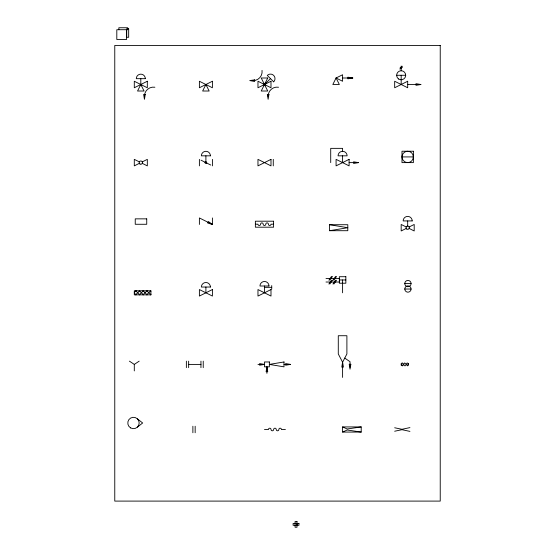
<?xml version="1.0" encoding="UTF-8"?>
<svg xmlns="http://www.w3.org/2000/svg" width="555" height="555" viewBox="0 0 555 555"><rect width="100%" height="100%" fill="white"/><g stroke="black" fill="none" stroke-linecap="round" stroke-linejoin="round"><path stroke-width="0.83" d="M402.909 365.294L403.728 364.614L404.983 365.884L406.232 364.6L407.675 365.863L408.091 363.372L407.21 362.963L406.045 364.205L404.741 362.921L403.534 364.212L402.673 363.06L402.007 362.963L401.654 365.474L402.424 365.877L402.916 365.148M266.92 366.848L266.109 371.725L267.739 371.725L266.92 366.848L266.92 373.355M342.595 362.214L341.776 367.098L343.406 367.098L342.595 362.214L338.286 353.951L338.286 335.726L346.896 335.726L346.896 353.951L342.595 362.214L342.595 377.421M140.804 84.506L137.55 91.013L144.064 91.013L140.804 84.506L140.804 78.678M328.879 280.199L331.495 276.411M329.857 280.199L332.473 276.411M328.879 284.007L331.495 280.226M329.857 284.007L332.473 280.226M332.958 280.199L335.574 276.411M333.937 280.199L336.552 276.411M332.958 284.007L335.574 280.226M333.937 284.007L336.552 280.226M134.296 292.443L135.982 290.758M135.573 294.851L139.666 290.758M139.256 294.851L143.343 290.758M142.94 294.851L147.026 290.758M146.617 294.851L150.71 290.758M150.301 294.851L150.911 294.233M264.478 84.506L270.479 78.623M137.404 427.114L142.649 422.986L137.404 418.858M399.926 68.092L402.375 66.225M399.926 69.139L402.375 67.273M134.296 370.913L134.296 364.406L139.18 361.152M139.354 163.343L134.296 165.876L134.296 159.361L139.354 161.887M142.26 161.887L147.318 159.361L147.318 165.876L142.26 163.343M406.232 228.438L401.175 230.963L401.175 224.456L406.232 226.981M409.139 226.981L414.196 224.456L414.196 230.963L409.139 228.438M342.595 432.067L347.159 430.007L361.215 432.067L361.215 426.927L342.595 426.927L342.595 432.067L361.215 432.067M409.93 427.607L401.98 429.292L394.667 427.766M394.667 431.221L401.98 429.695L409.93 431.388M352.786 77.998L347.909 78.81L347.909 77.187L352.786 77.998L342.595 77.998M420.87 84.506L415.986 85.317L415.986 83.694L420.87 84.506L407.682 84.506M358.475 162.615L353.591 163.434L353.591 161.803L358.475 162.615L349.102 162.615M264.478 364.406L259.601 365.218L259.601 363.587L264.478 364.406L257.971 364.406M290.522 364.406L285.638 365.218L285.638 363.587L290.522 364.406L284.007 364.406M329.573 230.707L347.798 227.71L329.573 224.72L329.573 230.707L347.798 230.707L347.798 224.72L329.573 224.72M361.215 426.927L347.159 428.987L342.595 426.927M396.645 75.272L405.705 75.272M401.987 156.919L413.378 156.919A5.696 5.696 0 0 0 404.838 151.987A5.696 5.696 0 0 0 404.838 161.852A5.696 5.696 0 0 0 413.378 156.919M205.086 162.615L206.71 162.615A0.812 0.812 0 0 0 205.489 161.914A0.812 0.812 0 0 0 205.489 163.323A0.812 0.812 0 0 0 206.71 162.615M255.369 224.192L257.971 224.192A1.304 1.304 0 0 0 259.275 225.496A1.304 1.304 0 0 0 260.579 224.192A1.304 1.304 0 0 1 261.877 222.895A1.304 1.304 0 0 1 263.181 224.192A1.304 1.304 0 0 0 264.478 225.496A1.304 1.304 0 0 0 265.783 224.192A1.304 1.304 0 0 1 267.087 222.895A1.304 1.304 0 0 1 268.384 224.192A1.304 1.304 0 0 0 269.688 225.496A1.304 1.304 0 0 0 270.993 224.192L273.594 224.192M325.993 278.423L339.341 278.423M339.341 279.963L345.848 279.963M325.993 282.023L339.341 282.023M404.782 283.556L411.088 283.556A3.157 3.157 0 0 1 406.357 286.29A3.157 3.157 0 0 0 406.357 291.763A3.157 3.157 0 0 0 411.088 289.03A3.157 3.157 0 0 0 406.357 286.297A3.157 3.157 0 0 1 406.357 280.823A3.157 3.157 0 0 1 411.088 283.556M264.478 287.337L271.728 287.337M404.782 289.03L411.088 289.03M150.911 294.851L134.296 294.851L134.296 290.758L150.911 290.758L150.911 294.851L146.763 290.758M188.651 364.406L200.952 364.406M264.478 429.494L268.433 429.494A1.304 1.304 0 0 1 269.737 428.196A1.304 1.304 0 0 1 271.034 429.494A1.304 1.304 0 0 0 272.339 430.798A1.304 1.304 0 0 0 273.643 429.494A1.304 1.304 0 0 1 274.94 428.196A1.304 1.304 0 0 1 276.244 429.494A1.304 1.304 0 0 0 277.542 430.798A1.304 1.304 0 0 0 278.846 429.494A1.304 1.304 0 0 1 280.15 428.196A1.304 1.304 0 0 1 281.447 429.494L285.402 429.494M295.073 523.344L296.987 523.344M295.073 525.418L296.987 525.418M201.014 160.18L210.782 165.057M129.412 361.152L134.296 364.406M344.745 358.086L350.025 361.7L350.025 367.139M150.447 290.758L150.911 291.229M143.079 290.758L147.172 294.851M139.395 290.758L143.488 294.851M135.718 290.758L139.804 294.851M134.296 293.019L136.121 294.851M408.577 363.567L408.577 365.245M407.682 220.925L407.682 226.086M401.175 65.99L401.175 70.742M401.175 75.272L401.175 84.506M401.175 363.567L401.175 365.245M342.595 151.3A4.53 4.53 0 0 1 347.118 155.83L338.064 155.83A4.53 4.53 0 0 1 342.595 151.3L342.595 148.358L330.711 148.358L330.711 162.615M342.595 155.83L342.595 162.615M342.595 279.963L342.595 292.804M297.022 523.462L297.022 525.301M273.268 159.361L273.268 165.876M271.728 285.568L271.728 289.1M264.478 286.012L264.478 292.804M212.405 159.361L212.405 165.876M212.405 217.949L212.405 224.456L207.674 222.999L208.402 221.542L212.405 224.456L199.391 217.949L199.391 224.456M205.898 155.83L205.898 162.615M205.898 287.032L205.898 292.804M203.234 361.152L203.234 367.66M200.952 361.152L200.952 367.66M199.391 159.361L199.391 165.876M195.159 426.24L195.159 432.747M192.883 426.24L192.883 432.747M188.651 361.152L188.651 367.66M186.369 361.152L186.369 367.66M126.575 29.727L126.575 39.488L116.807 39.488L116.807 29.727L127.706 29.699L127.706 27.75L118.853 27.75L118.853 29.699M262.043 70.388A9.012 9.012 0 0 1 252.837 80.635M268.127 96.223A9.012 9.012 0 0 1 278.554 87.218M144.453 96.223A9.012 9.012 0 0 1 154.88 87.218M254.655 79.858L254.627 81.481L249.757 80.579L254.655 79.858M145.264 94.419L144.453 99.303L143.641 94.419L145.264 94.419M268.939 94.419L268.127 99.303L267.316 94.419L268.939 94.419M350.836 364.274L350.025 369.158L349.206 364.274L350.836 364.274M205.898 84.506L202.644 91.013L209.152 91.013L205.898 84.506M267.739 77.998L261.225 91.013L267.739 91.013L261.225 77.998L267.739 77.998M336.08 77.998L332.827 84.506L339.341 84.506L336.08 77.998L342.595 74.745L342.595 81.252L336.08 77.998M147.318 81.252L134.296 87.759L134.296 81.252L147.318 87.759L147.318 81.252M212.405 81.252L199.391 87.759L199.391 81.252L212.405 87.759L212.405 81.252M270.993 81.252L257.971 87.759L257.971 81.252L270.993 87.759L270.993 81.252M407.682 81.252L394.667 87.759L394.667 81.252L407.682 87.759L407.682 81.252M270.993 159.361L257.971 165.876L257.971 159.361L270.993 165.876L270.993 159.361M349.102 159.361L336.08 165.876L336.08 159.361L349.102 165.876L349.102 159.361M212.405 289.55L199.391 296.058L199.391 289.55L212.405 296.058L212.405 289.55M270.993 289.55L257.971 296.058L257.971 289.55L270.993 296.058L270.993 289.55M284.007 361.964L269.362 364.406L284.007 366.848L284.007 361.964M128.677 28.728L126.727 28.728L126.727 37.275L128.677 37.275L128.677 28.728M440.233 45.454L114.767 45.454L114.767 501.096L440.233 501.096L440.233 45.454M145.334 78.678L136.28 78.678A4.53 4.53 0 0 1 140.804 74.155A4.53 4.53 0 0 1 145.334 78.678M413.378 151.224L401.987 151.224L401.987 162.615L413.378 162.615L413.378 151.224M210.428 155.83L201.368 155.83A4.53 4.53 0 0 1 205.898 151.3A4.53 4.53 0 0 1 210.428 155.83M146.735 218.857L135.24 218.857L135.24 224.275L146.735 224.275L146.735 218.857M412.212 220.925L403.159 220.925A4.53 4.53 0 0 1 407.682 216.394A4.53 4.53 0 0 1 412.212 220.925M273.594 221.202L255.369 221.202L255.369 227.189L273.594 227.189L273.594 221.202M345.848 276.709L339.341 276.709L339.341 283.216L345.848 283.216L345.848 276.709M269.008 286.012L259.955 286.012A4.53 4.53 0 0 1 264.478 281.482A4.53 4.53 0 0 1 269.008 286.012M210.428 287.032L201.368 287.032A4.53 4.53 0 0 1 205.898 282.502A4.53 4.53 0 0 1 210.428 287.032M269.362 361.964L264.478 361.964L264.478 366.848L269.362 366.848L269.362 361.964M296.987 521.513L295.073 521.513L295.073 527.25L296.987 527.25L296.987 521.513M298.944 523.462L293.116 523.462L293.116 525.301L298.944 525.301L298.944 523.462M273.684 81.828L267.281 75.418A4.53 4.53 0 0 1 273.684 75.418A4.53 4.53 0 0 1 273.684 81.828M130.633 427.919A5.696 5.696 0 0 0 139.18 422.986A5.696 5.696 0 0 0 130.633 418.054A5.696 5.696 0 0 0 130.633 427.919M406.773 229.055A1.63 1.63 0 0 0 409.306 227.827A1.63 1.63 0 0 0 406.975 226.246A1.63 1.63 0 0 0 406.773 229.055M139.992 164.03A1.63 1.63 0 0 0 142.434 162.615A1.63 1.63 0 0 0 139.992 161.207A1.63 1.63 0 0 0 139.992 164.03M398.636 79.018A4.53 4.53 0 0 0 405.691 75.591A4.53 4.53 0 0 0 399.198 71.193A4.53 4.53 0 0 0 398.636 79.018"/></g></svg>
